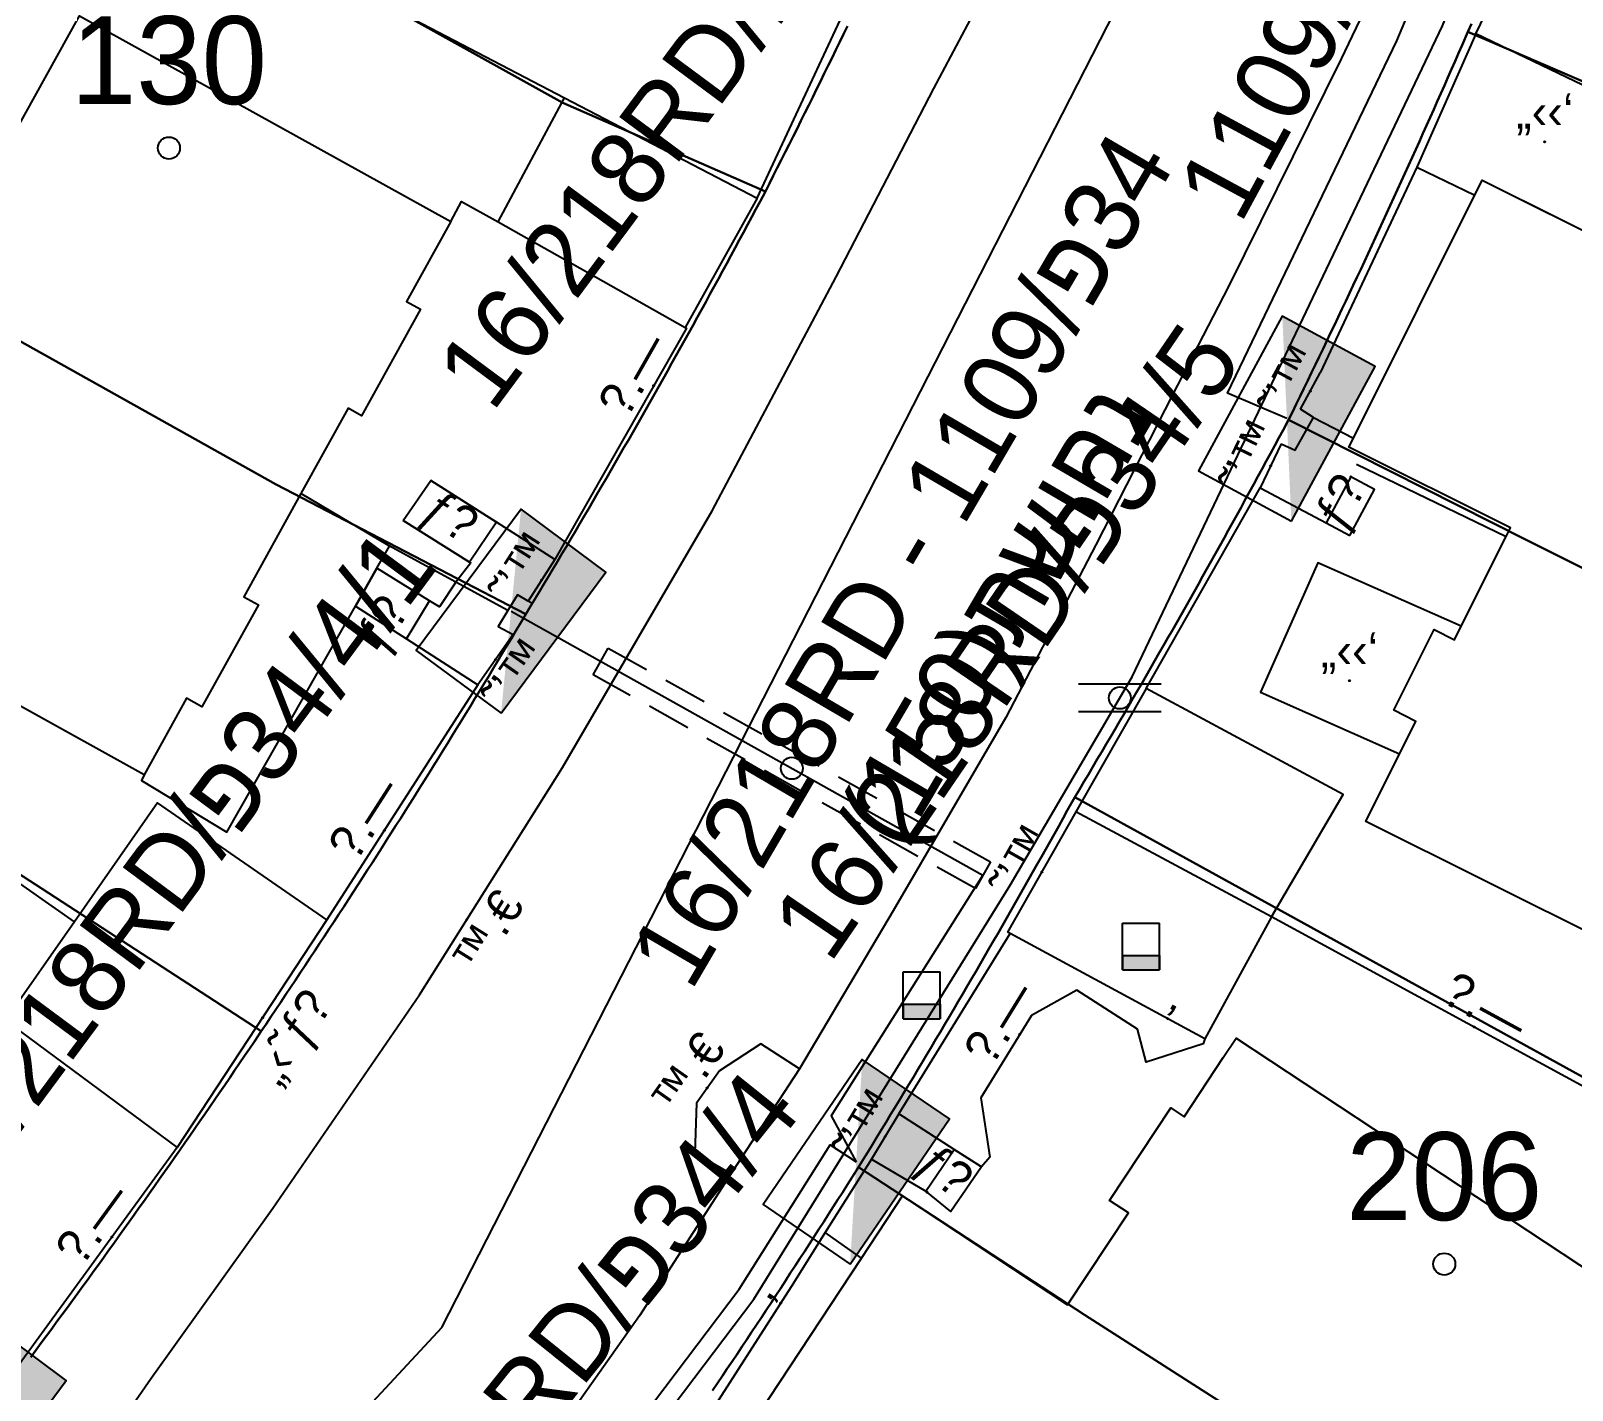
# Model space of a CAD drawing. Header units: metres. Extents: x 218299 to 220222, y 572714 to 574340.
# Drawn here: x 219014.85 to 219049.91, y 573500.76 to 573531.7 of the extents above; entities that cross this region are included whole.
import ezdxf
from ezdxf.enums import TextEntityAlignment as Align

# ---------------------------------------------------------------- set-up
doc = ezdxf.new("R2010")
doc.units = ezdxf.units.M
doc.header["$MEASUREMENT"] = 0
doc.linetypes.add('DASH15', pattern=[1.5, 1, -0.5])
for name, color, linetype in [('1602', 44, 'Continuous'), ('1603', 44, 'Continuous'), ('6091', 102, 'CABLEUNDEXIST03'), ('6151', 102, 'CABLEUNDEXIST03'), ('6261', 7, 'Continuous'), ('6701', 7, 'DASH15'), ('68152', 7, 'Continuous'), ('6911', 3, 'Continuous'), ('6916', 7, 'Continuous'), ('A_POINTS', 2, 'Continuous'), ('M2200', 253, 'Continuous'), ('M2207', 253, 'Continuous'), ('M2401', 7, 'Continuous'), ('M2404', 7, 'Continuous'), ('M2408', 253, 'Continuous'), ('M2412', 253, 'Continuous'), ('M2420', 253, 'Continuous'), ('M2601', 253, 'Continuous'), ('M2602', 253, 'Continuous'), ('M2605', 253, 'Continuous'), ('M2612', 253, 'Continuous'), ('M5235', 253, 'Continuous')]:
    doc.layers.add(name, color=color, linetype=linetype)
doc.styles.add('HEBTXT', font='HEBTXT')
doc.styles.add('MAVAT_HEBTXT', font='HEBTXT')
doc.linetypes.add('CABLEUNDEXIST03', pattern='A,3.5,[222,elecad.shx,S=0.01,R=0,X=0,Y=0],1.5', length=5)

# ---------------------------------------------------------------- blocks, each defined once
blk = doc.blocks.new('6261')
blk.add_lwpolyline([(-2, -1.2), (2, -1.2), (2, 1.2), (-2, 1.2)], close=True)
at = {"color": 0}
blk.add_solid([(2, 1.2), (-2, -1.2), (2, -1.2)], dxfattribs=at)
at = {"color": 0, "style": 'HEBTXT'}
blk.add_attdef('PIL_NAME', (2.689, 2.418), '', height=1.7, dxfattribs=at)
at = {"style": 'HEBTXT'}
blk.add_attdef('CAMUT_MONIM', (2.489, 0.218), '', height=1.7, dxfattribs=at)
at = {"color": 0, "style": 'HEBTXT', "flags": 1}
for tag, p in [('TYPE', (2.585, -1.773)), ('MAP_TYPE', (2.689, -3.782))]:
    blk.add_attdef(tag, p, '', height=1.7, dxfattribs=at)
blk = doc.blocks.new('6911')
at = {"layer": 'A_POINTS'}
blk.add_circle((0, 0), 0.25, dxfattribs=at)
at = {"color": 0, "style": 'HEBTXT', "flags": 1}
blk.add_attdef('CODE', (-2.918, 6.399), '', height=1.7, dxfattribs=at)
at = {"color": 0, "style": 'HEBTXT'}
for tag, p in [('PATH', (0.169, 4.708)), ('HTCH', (0.169, 2.708))]:
    blk.add_attdef(tag, text='', height=1.7, dxfattribs=at).set_placement(p, align=Align.MIDDLE_CENTER)
blk = doc.blocks.new('68152')
at = {"color": 0}
for p, q in [((0.9375, 0.3125), (-0.9375, 0.3125)), ((0.9375, -0.3125), (-0.9375, -0.3125))]:
    blk.add_line(p, q, dxfattribs=at)
at = {"layer": 'A_POINTS'}
blk.add_circle((0, 0), 0.25, dxfattribs=at)
blk = doc.blocks.new('6916')
at = {"layer": 'A_POINTS'}
blk.add_circle((0, 0), 0.25, dxfattribs=at)
at = {"color": 0, "style": 'HEBTXT'}
for tag, p in [('HTCH', (0.006, 3.527)), ('PIPE', (0.049, 1.33))]:
    blk.add_attdef(tag, text='', height=1.7, dxfattribs=at).set_placement(p, align=Align.MIDDLE_CENTER)
blk = doc.blocks.new('1603')
at = {"layer": 'A_POINTS'}
blk.add_circle((0, 0), 0.25, dxfattribs=at)
at = {"color": 0, "style": 'HEBTXT'}
blk.add_attdef('PARCEL_NUM', text='', height=2, dxfattribs=at).set_placement((0, 1), align=Align.CENTER)
at = {"color": 0, "style": 'HEBTXT', "flags": 1}
blk.add_attdef('LOT_NUM', text='', height=2, dxfattribs=at).set_placement((0, -2.5), align=Align.CENTER)
blk = doc.blocks.new('M2404')
blk.add_circle((0, 0), 0.025)
at = {"style": 'MAVAT_HEBTXT'}
blk.add_attdef('NAME', text='', height=0.8, dxfattribs=at).set_placement((0, 1.592), align=Align.MIDDLE)
blk = doc.blocks.new('M2408')
blk.add_circle((0, 0), 0.025)
at = {"style": 'MAVAT_HEBTXT'}
blk.add_attdef('NAME', text='', height=0.8, dxfattribs=at).set_placement((0, 1.592), align=Align.MIDDLE)
blk = doc.blocks.new('M2601')
blk.add_circle((0, 0), 0.025)
at = {"style": 'MAVAT_HEBTXT'}
blk.add_attdef('NAME', text='', height=0.8, dxfattribs=at).set_placement((0, 1.592), align=Align.MIDDLE)
blk = doc.blocks.new('M2605')
blk.add_circle((0, 0), 0.025)
at = {"style": 'MAVAT_HEBTXT'}
blk.add_attdef('NAME', text='', height=0.8, dxfattribs=at).set_placement((0, 1.592), align=Align.MIDDLE)
blk = doc.blocks.new('M2612')
blk.add_circle((0, 0), 0.025)
at = {"style": 'MAVAT_HEBTXT'}
blk.add_attdef('NAME', text='', height=0.8, dxfattribs=at).set_placement((0, 1.592), align=Align.MIDDLE)
blk = doc.blocks.new('M2207')
blk.add_circle((0, 0), 0.025)
at = {"style": 'MAVAT_HEBTXT'}
blk.add_attdef('NAME', text='', height=0.8, dxfattribs=at).set_placement((0, 1.592), align=Align.MIDDLE)
blk = doc.blocks.new('M2412')
blk.add_circle((0, 0), 0.025)
at = {"style": 'MAVAT_HEBTXT'}
blk.add_attdef('NAME', text='', height=0.8, dxfattribs=at).set_placement((0, 1.592), align=Align.MIDDLE)
blk = doc.blocks.new('*U89')
at = {"linetype": 'Continuous'}
for p, q in [((-0.845, 0), (-0.845, -0.663)), ((0.845, 0), (0.845, -0.663))]:
    blk.add_line(p, q, dxfattribs=at)
blk.add_solid([(-0.845, 0), (-0.845, -0.663), (0.845, -0.663)], dxfattribs=at)
at = {"linetype": 'Continuous', "extrusion": (0, 0, -1)}
blk.add_solid([(0.845, 0), (-0.845, 0), (-0.845, -0.663)], dxfattribs=at)
blk = doc.blocks.new('M5235')
for points in [[(-0.845, 1.471), (0.845, 1.471)], [(-0.845, -0.663), (-0.845, 1.471)], [(0.845, -0.663), (0.845, 1.471)], [(-0.845, 0), (0.845, 0)], [(-0.845, -0.663), (0.845, -0.663)]]:
    blk.add_lwpolyline(points)
at = {"linetype": 'Continuous'}
blk.add_blockref('*U89', (0, 0), dxfattribs=at)
at = {"style": 'MAVAT_HEBTXT', "flags": 1}
for tag, p in [('MARK', (0, 2.721)), ('HEIGHT', (0, -1.915)), ('NAME', (0, -4.483))]:
    blk.add_attdef(tag, text='', height=0.8, dxfattribs=at).set_placement(p, align=Align.MIDDLE)
blk = doc.blocks.new('111')
at = {"layer": 'M2200'}
blk.add_polyline3d([(219008.982, 573519.453, 577.2), (219009.15, 573519.755, 577.2), (219012.469, 573525.745, 577.2), (219015.957, 573532.038, 577.2), (219024.405, 573527.355, 576.96), (219024.405, 573527.355, 576.96), (219024.405, 573527.355, 576.96), (219023.397, 573525.537, 576.96), (219023.714, 573525.361, 576.96), (219022.372, 573522.938, 577.08), (219022.07, 573523.106, 577.08), (219020.996, 573521.169, 577.025), (219019.695, 573518.82, 576.96), (219019.695, 573518.82, 576.96), (219020.026, 573518.636, 576.96), (219020.026, 573518.636, 576.96), (219018.739, 573516.316, 576.96), (219018.739, 573516.316, 576.96), (219018.395, 573516.507, 576.96), (219018.395, 573516.507, 576.96), (219017.432, 573514.769, 576.96), (219017.432, 573514.769, 576.96)], close=True, dxfattribs=at)
for points in [[(219053.46, 573509.592, 577.8), (219045.22, 573513.704, 577.32), (219045.987, 573515.243, 577.482), (219046.357, 573515.983, 577.56), (219046.357, 573515.983, 577.56), (219045.855, 573516.234, 577.56), (219045.855, 573516.234, 577.56), (219046.772, 573518.071, 577.32), (219046.772, 573518.071, 577.32), (219047.236, 573517.839, 577.32), (219047.236, 573517.839, 577.32), (219047.39, 573518.147, 577.32), (219048.411, 573520.192, 577.32), (219048.508, 573520.387, 577.32), (219048.508, 573520.387, 577.32), (219044.836, 573522.219, 577.32), (219044.941, 573522.429, 577.32), (219047.87, 573528.299, 577.32), (219051.519, 573526.478, 577.32)], [(219030.955, 573499.539, 575.88), (219033.744, 573503.765, 575.88), (219034.682, 573505.185, 575.88), (219038.437, 573502.705, 576.36), (219039.818, 573504.797, 576.36), (219039.391, 573505.079, 576.36), (219040.782, 573507.186, 576.12), (219041.086, 573506.985, 576.12), (219041.976, 573508.334, 576.12), (219042.269, 573508.777, 576.12), (219054.77, 573500.524, 576.84)]]:
    blk.add_polyline3d(points, dxfattribs=at)
at = {"layer": 'M2207'}
for points in [[(219052.209, 573529.47, 577.305), (219052.209, 573529.47, 577.305), (219047.724, 573531.63, 577.305), (219047.724, 573531.63, 577.305), (219049.123, 573534.537, 577.305), (219049.123, 573534.537, 577.305), (219053.092, 573532.626, 577.305), (219053.326, 573531.802, 577.305), (219052.3, 573529.66, 577.305), (219052.209, 573529.47, 577.305)], [(219052.209, 573529.47, 577.155), (219047.724, 573531.63, 577.155), (219046.383, 573528.593, 576.795), (219046.383, 573528.593, 576.795), (219047.7, 573527.958, 576.795), (219047.87, 573528.299, 576.795), (219050.983, 573526.745, 576.975), (219051.614, 573528.147, 577.068)], [(219020.996, 573521.169, 576.84), (219019.695, 573518.82, 576.84), (219020.026, 573518.636, 576.84), (219018.739, 573516.316, 576.84), (219018.395, 573516.507, 576.84), (219017.432, 573514.769, 576.84), (219017.371, 573514.638, 576.84), (219019.309, 573513.46, 576.72), (219022.236, 573518.606, 576.625), (219022.236, 573518.606, 576.625), (219022.724, 573519.465, 576.609), (219023.011, 573519.97, 576.6), (219022.984, 573519.986, 576.603)], [(219047.39, 573518.147, 577.14), (219044.13, 573519.591, 577.14), (219042.824, 573516.644, 577.26), (219045.987, 573515.243, 577.26), (219046.357, 573515.983, 577.26), (219045.855, 573516.234, 577.26), (219046.772, 573518.071, 577.26), (219047.236, 573517.839, 577.26)]]:
    blk.add_polyline3d(points, close=True, dxfattribs=at)
at = {"layer": 'M2401'}
for points in [[(219046.436, 573534.774, 574.485), (219044.66, 573531.057, 574.245), (219042.096, 573525.881, 574.174), (219040.82, 573523.413, 573.934), (219039.076, 573519.999, 573.814), (219037.027, 573516.073, 573.574), (219034.471, 573511.675, 573.214), (219032.333, 573508.076, 573.094), (219031.457, 573508.646, 573.094), (219030.514, 573508.034, 572.974), (219029.996, 573507.298, 572.854), (219029.958, 573506.168, 572.854), (219030.78, 573505.692, 572.854), (219028.7, 573502.458, 572.614), (219025.655, 573498.15, 572.254), (219022.336, 573493.667, 571.894), (219018.825, 573489.105, 571.654), (219016.23, 573485.923, 571.294), (219012.803, 573481.797, 570.814)], [(218999.794, 573479.775, 569.854), (219004.282, 573484.541, 570.454), (219007.825, 573488.665, 570.574), (219011.875, 573493.383, 571.174), (219015.515, 573498.049, 571.654), (219017.587, 573501.036, 571.894), (219020.355, 573504.906, 572.134), (219023.693, 573509.762, 572.494), (219026.944, 573514.932, 572.854), (219030.35, 573520.771, 573.214), (219033.173, 573526.1, 573.574), (219035.391, 573530.381, 573.934), (219036.678, 573532.814, 574.054)]]:
    blk.add_polyline3d(points, dxfattribs=at)
at = {"layer": 'M2404'}
for points in [[(219046.436, 573534.774, 574.485), (219044.66, 573531.057, 574.245), (219042.096, 573525.881, 574.174), (219040.82, 573523.413, 573.934), (219039.076, 573519.999, 573.814), (219037.027, 573516.073, 573.574), (219034.471, 573511.675, 573.214), (219032.333, 573508.076, 573.094), (219031.457, 573508.646, 573.094), (219030.514, 573508.034, 572.974), (219029.996, 573507.298, 572.854), (219029.958, 573506.168, 572.854), (219030.78, 573505.692, 572.854), (219028.7, 573502.458, 572.614), (219025.655, 573498.15, 572.254), (219022.336, 573493.667, 571.894), (219018.825, 573489.105, 571.654), (219016.23, 573485.923, 571.294), (219012.803, 573481.797, 570.814)], [(218999.794, 573479.775, 569.854), (219004.282, 573484.541, 570.454), (219007.825, 573488.665, 570.574), (219011.875, 573493.383, 571.174), (219015.515, 573498.049, 571.654), (219017.587, 573501.036, 571.894), (219020.355, 573504.906, 572.134), (219023.693, 573509.762, 572.494), (219026.944, 573514.932, 572.854), (219030.35, 573520.771, 573.214), (219033.173, 573526.1, 573.574), (219035.391, 573530.381, 573.934), (219036.678, 573532.814, 574.054)]]:
    blk.add_polyline3d(points, dxfattribs=at)
at = {"layer": 'M2408'}
for points in [[(219040.224, 573516.731, 573.675), (219038.626, 573513.924, 573.675)], [(219021.587, 573511.465, 572.415), (219018.179, 573506.288, 572.055)], [(219032.333, 573508.076, 573.094), (219030.78, 573505.692, 572.854)]]:
    blk.add_polyline3d(points, dxfattribs=at)
at = {"layer": 'M2412'}
for points in [[(219023.318, 573520.551, 574.155), (219023.948, 573521.467, 574.155), (219025.441, 573520.515, 573.255), (219024.826, 573519.606, 573.255)], [(219044.856, 573520.215, 574.53), (219045.416, 573521.262, 574.53), (219044.88, 573521.549, 574.305), (219044.314, 573520.503, 574.305)], [(219022.724, 573519.465, 574.08), (219022.236, 573518.606, 574.08), (219023.394, 573517.862, 573.105), (219023.916, 573518.729, 573.105)], [(219036.475, 573505.846, 573.705), (219035.783, 573504.827, 573.705), (219035.21, 573505.29, 573.18), (219035.21, 573505.29, 573.18), (219035.857, 573506.244, 573.18), (219036.475, 573505.846, 573.705)]]:
    blk.add_polyline3d(points, close=True, dxfattribs=at)
at = {"layer": 'M2420', "linetype": 'Continuous', "lineweight": -3}
blk.add_lwpolyline([(218778.789, 573430.643), (218823.5, 573420), (218850.7, 573416.62), (218872.91, 573416.69), (218902.91, 573421.31), (218924.8, 573428), (218952.3, 573439.38), (218956.3, 573441.88), (218980.91, 573457.81), (218995.09, 573470.88), (219024.2, 573502.19), (219042.09, 573537.19), (219043.91, 573540.62), (219049.7, 573557.12), (219054.59, 573574.81), (219057.41, 573589.69), (219057.5, 573620.62), (219058, 573628.19), (219058.7, 573640.38), (219046.5, 573689.62), (219028.09, 573726.31)], dxfattribs=at)
at = {"layer": 'M2601'}
for points in [[(219043.077, 573511.536, 575.28), (219043.077, 573511.536, 575.28), (219038.626, 573513.924, 575.28), (219038.626, 573513.924, 575.28)], [(219043.077, 573511.536, 575.355), (219041.558, 573508.761, 575.28), (219041.558, 573508.761, 575.28), (219037.126, 573511.159, 575.132), (219037.072, 573511.188, 575.13), (219037.072, 573511.188, 575.13)], [(219033.975, 573506.019, 574.98), (219032.922, 573504.35, 575.066), (219032.147, 573503.12, 575.13), (219030.182, 573500.049, 575.13)], [(219033.975, 573506.019, 574.98), (219035.21, 573505.29, 574.98)]]:
    blk.add_polyline3d(points, dxfattribs=at)
at = {"layer": 'M2602'}
for points in [[(219031.37, 573527.888, 574.443), (219029.736, 573524.948, 574.305)], [(219043.297, 573522.298, 575.73), (219043.297, 573522.298, 575.73), (219043.611, 573522.15, 575.73), (219044.028, 573522.9, 575.73), (219044.028, 573522.9, 575.73), (219044.028, 573522.9, 575.73), (219043.732, 573523.083, 575.73), (219043.732, 573523.083, 575.73)], [(219044.028, 573522.9, 576.18), (219044.941, 573522.429, 576.18)], [(219045.004, 573521.832, 576.48), (219048.411, 573520.192, 576.48)], [(219023.318, 573520.551, 574.53), (219023.318, 573520.551, 574.53), (219024.826, 573519.606, 574.53), (219024.857, 573519.587, 574.53), (219024.522, 573519.147, 574.53), (219024.15, 573518.585, 574.53), (219023.916, 573518.729, 574.542), (219022.724, 573519.465, 574.605), (219022.724, 573519.465, 574.605)], [(219025.699, 573518.504, 575.055), (219024.522, 573519.147, 575.055), (219022.984, 573519.986, 575.055)], [(219026.272, 573518.656, 574.68), (219026.163, 573518.719, 574.68), (219025.92, 573518.862, 574.68), (219025.699, 573518.504, 574.68), (219025.478, 573518.144, 574.68), (219025.822, 573517.96, 574.68), (219025.822, 573517.96, 574.68)], [(219033.744, 573503.765, 574.305), (219032.922, 573504.35, 574.305)]]:
    blk.add_polyline3d(points, dxfattribs=at)
at = {"layer": 'M2605'}
for points in [[(219009.016, 573539.656, 575.43), (219016.556, 573535.613, 575.28), (219026.989, 573530.172, 574.963), (219031.37, 573527.888, 574.83), (219034.097, 573533.734, 574.98)], [(219025.478, 573527.348, 574.425), (219026.989, 573530.172, 574.425)], [(219046.383, 573528.593, 574.733), (219044.182, 573523.913, 574.733)], [(219024.405, 573527.355, 574.53), (219024.65, 573527.815, 574.53), (219025.478, 573527.348, 574.53), (219029.736, 573524.948, 574.53), (219029.764, 573524.932, 574.53), (219026.77, 573519.667, 574.53), (219026.77, 573519.667, 574.53), (219025.441, 573520.515, 574.465), (219023.948, 573521.467, 574.392)], [(219057.563, 573503.651, 574.905), (219043.077, 573511.536, 574.905), (219043.077, 573511.536, 574.905), (219043.077, 573511.536, 574.905), (219044.704, 573514.319, 574.905), (219040.224, 573516.731, 574.755), (219040.224, 573516.731, 574.755), (219042.814, 573521.3, 574.755), (219042.814, 573521.3, 574.755), (219044.314, 573520.503, 574.755), (219044.856, 573520.215, 574.755), (219044.856, 573520.215, 574.755)], [(219022.236, 573518.606, 574.38), (219023.394, 573517.862, 574.38), (219025.02, 573516.817, 574.38), (219025.02, 573516.817, 574.38), (219021.587, 573511.465, 574.38), (219021.587, 573511.465, 574.38), (219017.733, 573514.128, 574.38), (219015.845, 573511.424, 574.38), (219015.845, 573511.424, 574.38), (219014.168, 573512.596, 574.38)], [(219015.845, 573511.424, 573.18), (219014.277, 573509.173, 573.18), (219014.277, 573509.173, 573.18), (219014.408, 573509.075, 573.175), (219018.179, 573506.288, 573.03), (219018.179, 573506.288, 573.03), (219014.46, 573501.182, 573.03), (219014.46, 573501.182, 573.03), (219013.093, 573502.312, 572.958), (219011.708, 573503.456, 572.885), (219011.617, 573503.532, 572.88), (219011.617, 573503.532, 572.88)], [(219034.599, 573507.052, 574.08), (219037.126, 573511.159, 574.08)], [(219041.558, 573508.761, 574.23), (219041.517, 573508.646, 574.23), (219040.222, 573508.231, 574.155), (219040.022, 573508.979, 574.155), (219038.648, 573509.866, 574.08), (219037.613, 573509.293, 574.08), (219036.461, 573507.42, 574.08), (219036.669, 573506.066, 574.08), (219036.475, 573505.846, 574.08), (219036.475, 573505.846, 574.08), (219035.857, 573506.244, 574.08), (219034.599, 573507.052, 574.08), (219034.599, 573507.052, 574.08)]]:
    blk.add_polyline3d(points, dxfattribs=at)
at = {"layer": 'M2612'}
for points in [[(219043.732, 573523.083, 576.255), (219044.182, 573523.913, 576.255)], [(219043.297, 573522.298, 575.88), (219042.814, 573521.3, 575.88)], [(219026.77, 573519.667, 574.755), (219026.163, 573518.719, 574.755)], [(219025.822, 573517.96, 574.755), (219025.02, 573516.817, 574.68)], [(219038.626, 573513.924, 575.28), (219037.072, 573511.188, 575.28)], [(219034.599, 573507.052, 574.905), (219033.975, 573506.019, 574.905), (219033.975, 573506.019, 574.905)]]:
    blk.add_polyline3d(points, dxfattribs=at)
at = {"layer": 'M2207'}
ref = blk.add_blockref('M2207', (219049.289, 573529.17), dxfattribs=dict(at, xscale=0.5, yscale=0.5, zscale=0.5))
ref.add_attrib('NAME', '„‹‹‘', dxfattribs={"layer": '0', "height": 0.8, "style": 'MAVAT_HEBTXT'}).set_placement((219049.289, 573529.795), align=Align.MIDDLE)
ref = blk.add_blockref('M2207', (219044.848, 573516.91), dxfattribs=dict(at, xscale=0.5, yscale=0.5, zscale=0.5))
ref.add_attrib('NAME', '„‹‹‘', dxfattribs={"layer": '0', "height": 0.8, "style": 'MAVAT_HEBTXT'}).set_placement((219044.848, 573517.535), align=Align.MIDDLE)
at = {"layer": 'M2404'}
ref = blk.add_blockref('M2404', (219024.77, 573511.475), dxfattribs=dict(at, xscale=0.5, yscale=0.5, zscale=0.5))
ref.add_attrib('NAME', '™.€', dxfattribs={"layer": '0', "height": 0.8, "rotation": 57.8404, "style": 'MAVAT_HEBTXT'}).set_placement((219025.236, 573511.182), align=Align.MIDDLE)
ref = blk.add_blockref('M2404', (219030.237, 573507.64), dxfattribs=dict(at, xscale=0.5, yscale=0.5, zscale=0.5))
ref.add_attrib('NAME', '™.€', dxfattribs={"layer": '0', "height": 0.8, "rotation": 54.8207, "style": 'MAVAT_HEBTXT'}).set_placement((219029.787, 573507.957), align=Align.MIDDLE)
at = {"layer": 'M2408'}
ref = blk.add_blockref('M2408', (219020.124, 573509.242), dxfattribs=dict(at, xscale=0.5, yscale=0.5, zscale=0.5))
ref.add_attrib('NAME', '„‹˜ƒ\x8e', dxfattribs={"layer": '0', "height": 0.8, "rotation": 56.6463, "style": 'MAVAT_HEBTXT'}).set_placement((219020.875, 573508.748), align=Align.MIDDLE)
at = {"layer": 'M2412'}
ref = blk.add_blockref('M2412', (219044.878, 573521.546), dxfattribs=dict(at, xscale=0.5, yscale=0.5, zscale=0.5))
ref.add_attrib('NAME', 'ƒ\x8e', dxfattribs={"layer": '0', "height": 0.8, "rotation": 61.609, "style": 'MAVAT_HEBTXT'}).set_placement((219044.715, 573520.931), align=Align.MIDDLE)
ref = blk.add_blockref('M2412', (219025.438, 573520.516), dxfattribs=dict(at, xscale=0.5, yscale=0.5, zscale=0.5))
ref.add_attrib('NAME', 'ƒ\x8e', dxfattribs={"layer": '0', "height": 0.8, "rotation": 327.4775, "style": 'MAVAT_HEBTXT'}).set_placement((219024.341, 573520.574), align=Align.MIDDLE)
ref = blk.add_blockref('M2412', (219023.406, 573517.881), dxfattribs=dict(at, xscale=0.5, yscale=0.5, zscale=0.5))
ref.add_attrib('NAME', 'ƒ\x8e', dxfattribs={"layer": '0', "height": 0.8, "rotation": 58.9677, "style": 'MAVAT_HEBTXT'}).set_placement((219022.934, 573518.164), align=Align.MIDDLE)
ref = blk.add_blockref('M2412', (219035.236, 573505.269), dxfattribs=dict(at, xscale=0.5, yscale=0.5, zscale=0.5))
ref.add_attrib('NAME', 'ƒ\x8e', dxfattribs={"layer": '0', "height": 0.8, "rotation": 321.0809, "style": 'MAVAT_HEBTXT'}).set_placement((219035.581, 573505.697), align=Align.MIDDLE)
at = {"layer": 'M2601'}
ref = blk.add_blockref('M2601', (219040.706, 573509.222), dxfattribs=dict(at, xscale=0.5, yscale=0.5, zscale=0.5))
ref.add_attrib('NAME', '‚', dxfattribs={"layer": '0', "height": 0.8, "rotation": 331.5807, "style": 'MAVAT_HEBTXT'}).set_placement((219040.968, 573509.705), align=Align.MIDDLE)
ref = blk.add_blockref('M2601', (219031.908, 573502.746), dxfattribs=dict(at, xscale=0.5, yscale=0.5, zscale=0.5))
ref.add_attrib('NAME', '‚', dxfattribs={"layer": '0', "height": 0.8, "rotation": 57.3819, "style": 'MAVAT_HEBTXT'}).set_placement((219031.444, 573503.042), align=Align.MIDDLE)
at = {"layer": 'M2605'}
ref = blk.add_blockref('M2605', (219029.019, 573523.622), dxfattribs=dict(at, xscale=0.5, yscale=0.5, zscale=0.5))
ref.add_attrib('NAME', '\x9a.—', dxfattribs={"layer": '0', "height": 0.8, "rotation": 60.3655, "style": 'MAVAT_HEBTXT'}).set_placement((219028.541, 573523.894), align=Align.MIDDLE)
ref = blk.add_blockref('M2605', (219022.892, 573513.499), dxfattribs=dict(at, xscale=0.5, yscale=0.5, zscale=0.5))
ref.add_attrib('NAME', '\x9a.—', dxfattribs={"layer": '0', "height": 0.8, "rotation": 57.3151, "style": 'MAVAT_HEBTXT'}).set_placement((219022.429, 573513.796), align=Align.MIDDLE)
ref = blk.add_blockref('M2605', (219047.686, 573509.028), dxfattribs=dict(at, xscale=0.5, yscale=0.5, zscale=0.5))
ref.add_attrib('NAME', '\x9a.—', dxfattribs={"layer": '0', "height": 0.8, "rotation": 331.4391, "style": 'MAVAT_HEBTXT'}).set_placement((219047.949, 573509.511), align=Align.MIDDLE)
ref = blk.add_blockref('M2605', (219037.347, 573508.861), dxfattribs=dict(at, xscale=0.5, yscale=0.5, zscale=0.5))
ref.add_attrib('NAME', '\x9a.—', dxfattribs={"layer": '0', "height": 0.8, "rotation": 58.3986, "style": 'MAVAT_HEBTXT'}).set_placement((219036.879, 573509.149), align=Align.MIDDLE)
ref = blk.add_blockref('M2605', (219016.695, 573504.251), dxfattribs=dict(at, xscale=0.5, yscale=0.5, zscale=0.5))
ref.add_attrib('NAME', '\x9a.—', dxfattribs={"layer": '0', "height": 0.8, "rotation": 53.9278, "style": 'MAVAT_HEBTXT'}).set_placement((219016.251, 573504.575), align=Align.MIDDLE)
at = {"layer": 'M2612'}
ref = blk.add_blockref('M2612', (219043.957, 573523.498), dxfattribs=dict(at, xscale=0.5, yscale=0.5, zscale=0.5))
ref.add_attrib('NAME', '˜’™', dxfattribs={"layer": '0', "height": 0.8, "rotation": 61.5391, "style": 'MAVAT_HEBTXT'}).set_placement((219043.473, 573523.76), align=Align.MIDDLE)
ref = blk.add_blockref('M2612', (219043.056, 573521.799), dxfattribs=dict(at, xscale=0.5, yscale=0.5, zscale=0.5))
ref.add_attrib('NAME', '˜’™', dxfattribs={"layer": '0', "height": 0.8, "rotation": 64.1554, "style": 'MAVAT_HEBTXT'}).set_placement((219042.561, 573522.038), align=Align.MIDDLE)
ref = blk.add_blockref('M2612', (219026.466, 573519.193), dxfattribs=dict(at, xscale=0.5, yscale=0.5, zscale=0.5))
ref.add_attrib('NAME', '˜’™', dxfattribs={"layer": '0', "height": 0.8, "rotation": 57.4086, "style": 'MAVAT_HEBTXT'}).set_placement((219026.003, 573519.49), align=Align.MIDDLE)
ref = blk.add_blockref('M2612', (219025.421, 573517.388), dxfattribs=dict(at, xscale=0.5, yscale=0.5, zscale=0.5))
ref.add_attrib('NAME', '˜’™', dxfattribs={"layer": '0', "height": 0.8, "rotation": 54.9689, "style": 'MAVAT_HEBTXT'}).set_placement((219025.871, 573517.073), align=Align.MIDDLE)
ref = blk.add_blockref('M2612', (219037.849, 573512.556), dxfattribs=dict(at, xscale=0.5, yscale=0.5, zscale=0.5))
ref.add_attrib('NAME', '˜’™', dxfattribs={"layer": '0', "height": 0.8, "rotation": 60.4078, "style": 'MAVAT_HEBTXT'}).set_placement((219037.371, 573512.827), align=Align.MIDDLE)
ref = blk.add_blockref('M2612', (219034.287, 573506.536), dxfattribs=dict(at, xscale=0.5, yscale=0.5, zscale=0.5))
ref.add_attrib('NAME', '˜’™', dxfattribs={"layer": '0', "height": 0.8, "rotation": 58.8499, "style": 'MAVAT_HEBTXT'}).set_placement((219033.816, 573506.82), align=Align.MIDDLE)
at = {"layer": 'M5235', "xscale": 0.5, "yscale": 0.5, "zscale": 0.5}
for p in [(219040.107, 573510.657, 573.735), (219035.114, 573509.545, 573.195)]:
    blk.add_blockref('M5235', p, dxfattribs=at)

msp = doc.modelspace()

# ---------------------------------------------------------------- linework, layer by layer
at = {"layer": '1602'}
for points in [[(219033.4264, 573531.8024), (219033.3393, 573531.6224), (219033.2521, 573531.4424), (219033.1647, 573531.2625), (219033.0771, 573531.0827), (219032.9893, 573530.903), (219032.9014, 573530.7234), (219032.8132, 573530.5439), (219032.7249, 573530.3644), (219032.6364, 573530.1851), (219032.5477, 573530.0058), (219032.4588, 573529.8266), (219032.3697, 573529.6476), (219032.2805, 573529.4686), (219032.1911, 573529.2897), (219032.1015, 573529.1109), (219032.0117, 573528.9322), (219031.9217, 573528.7536), (219031.8316, 573528.575), (219031.7412, 573528.3966), (219031.6507, 573528.2183), (219031.56, 573528.04), (219026.95, 573530.06), (219009.42, 573539.8)], [(219009.42, 573539.8), (219026.95, 573530.06), (219031.56, 573528.04), (219031.4391, 573527.8121), (219031.3451, 573527.6355), (219031.251, 573527.4591), (219031.1566, 573527.2827), (219031.0621, 573527.1065), (219030.9675, 573526.9303), (219030.8726, 573526.7542), (219030.7776, 573526.5782), (219030.6823, 573526.4024), (219030.5869, 573526.2266), (219030.4914, 573526.0509), (219030.3956, 573525.8753), (219030.2997, 573525.6998), (219030.2036, 573525.5244), (219030.1073, 573525.3491), (219030.0108, 573525.1739), (219029.9141, 573524.9988), (219029.8173, 573524.8238), (219029.7203, 573524.649), (219029.6231, 573524.4742), (219029.5258, 573524.2995), (219029.4282, 573524.1248), (219029.3305, 573523.9503), (219029.2326, 573523.7759), (219029.1345, 573523.6016), (219029.0363, 573523.4274), (219028.9378, 573523.2533), (219028.8392, 573523.0793), (219028.7404, 573522.9054), (219028.6415, 573522.7316), (219028.5423, 573522.5579), (219028.443, 573522.3844), (219028.3435, 573522.2109), (219028.2438, 573522.0375), (219028.144, 573521.8642), (219028.044, 573521.691), (219027.9438, 573521.5179), (219027.8434, 573521.3449), (219027.7428, 573521.172), (219027.6421, 573520.9992), (219027.5412, 573520.8266), (219027.4401, 573520.654), (219027.3388, 573520.4815), (219027.2374, 573520.3092), (219027.1358, 573520.1369), (219027.034, 573519.9647), (219026.932, 573519.7927), (219026.8299, 573519.6207), (219026.7276, 573519.4489), (219026.6251, 573519.2771), (219026.5224, 573519.1055), (219026.4196, 573518.934), (219026.3166, 573518.7625), (219026.2134, 573518.5912), (219026.11, 573518.42), (219020.43, 573521.37), (219012.93, 573525.57)], [(219014.8503, 573501.5197), (219014.9695, 573501.6804), (219015.0884, 573501.8411), (219015.2073, 573502.002), (219015.3259, 573502.163), (219015.4444, 573502.3242), (219015.5627, 573502.4854), (219015.6808, 573502.6468), (219015.7988, 573502.8083), (219015.9166, 573502.9699), (219016.0343, 573503.1316), (219016.1518, 573503.2935), (219016.2691, 573503.4555), (219016.3863, 573503.6175), (219016.5033, 573503.7798), (219016.6201, 573503.9421), (219016.7368, 573504.1045), (219016.8533, 573504.2671), (219016.9696, 573504.4298), (219017.0857, 573504.5926), (219017.2017, 573504.7555), (219017.3176, 573504.9186), (219017.4332, 573505.0817), (219017.5487, 573505.245), (219017.6641, 573505.4084), (219017.7792, 573505.5719), (219017.8942, 573505.7355), (219018.0091, 573505.8993), (219018.1237, 573506.0632), (219018.2382, 573506.2271), (219018.3526, 573506.3912), (219018.4667, 573506.5555), (219018.5807, 573506.7198), (219018.6945, 573506.8842), (219018.8082, 573507.0488), (219018.9217, 573507.2135), (219019.035, 573507.3783), (219019.1482, 573507.5432), (219019.2612, 573507.7082), (219019.374, 573507.8734), (219019.4866, 573508.0386), (219019.5991, 573508.204), (219019.7114, 573508.3695), (219019.8236, 573508.5351), (219019.9355, 573508.7008), (219020.09, 573508.93), (219020.2018, 573509.0958), (219020.3135, 573509.2617), (219020.425, 573509.4277), (219020.5364, 573509.5939), (219020.6475, 573509.7601), (219020.7585, 573509.9265), (219020.8694, 573510.093), (219020.98, 573510.2596), (219021.0905, 573510.4263), (219021.2008, 573510.5931), (219021.311, 573510.7601), (219021.421, 573510.9271), (219021.5308, 573511.0943), (219021.6404, 573511.2615), (219021.7499, 573511.4289), (219021.8592, 573511.5964), (219021.9683, 573511.764), (219022.0772, 573511.9317), (219022.186, 573512.0996), (219022.2946, 573512.2675), (219022.4031, 573512.4356), (219022.5113, 573512.6037), (219022.6194, 573512.772), (219022.7274, 573512.9404), (219022.8351, 573513.1089), (219022.9427, 573513.2775), (219023.0501, 573513.4462), (219023.1573, 573513.615), (219023.2644, 573513.7839), (219023.3713, 573513.953), (219023.478, 573514.1221), (219023.5846, 573514.2914), (219023.6909, 573514.4607), (219023.7971, 573514.6302), (219023.9032, 573514.7998), (219024.009, 573514.9695), (219024.1147, 573515.1393), (219024.2202, 573515.3092), (219024.3256, 573515.4792), (219024.4307, 573515.6493), (219024.5357, 573515.8196), (219024.6405, 573515.9899), (219024.7452, 573516.1603), (219024.8496, 573516.3309), (219024.9539, 573516.5015), (219025.058, 573516.6723), (219025.162, 573516.8432), (219025.2657, 573517.0141), (219025.3693, 573517.1852), (219025.4728, 573517.3564), (219025.576, 573517.5277), (219025.6791, 573517.6991), (219025.782, 573517.8706), (219025.8847, 573518.0422), (219025.9872, 573518.2139), (219026.11, 573518.42), (219026.2134, 573518.5912), (219026.3166, 573518.7625), (219026.4196, 573518.934), (219026.5224, 573519.1055), (219026.6251, 573519.2771), (219026.7276, 573519.4489), (219026.8299, 573519.6207), (219026.932, 573519.7927), (219027.034, 573519.9647), (219027.1358, 573520.1369), (219027.2374, 573520.3092), (219027.3388, 573520.4815), (219027.4401, 573520.654), (219027.5412, 573520.8266), (219027.6421, 573520.9992), (219027.7428, 573521.172), (219027.8434, 573521.3449), (219027.9438, 573521.5179), (219028.044, 573521.691), (219028.144, 573521.8642), (219028.2438, 573522.0375), (219028.3435, 573522.2109), (219028.443, 573522.3844), (219028.5423, 573522.5579), (219028.6415, 573522.7316), (219028.7404, 573522.9054), (219028.8392, 573523.0793), (219028.9378, 573523.2533), (219029.0363, 573523.4274), (219029.1345, 573523.6016), (219029.2326, 573523.7759), (219029.3305, 573523.9503), (219029.4282, 573524.1248), (219029.5258, 573524.2995), (219029.6231, 573524.4742), (219029.7203, 573524.649), (219029.8173, 573524.8238), (219029.9141, 573524.9988), (219030.0108, 573525.1739), (219030.1073, 573525.3491), (219030.2036, 573525.5244), (219030.2997, 573525.6998), (219030.3956, 573525.8753), (219030.4914, 573526.0509), (219030.5869, 573526.2266), (219030.6823, 573526.4024), (219030.7776, 573526.5782), (219030.8726, 573526.7542), (219030.9675, 573526.9303), (219031.0621, 573527.1065), (219031.1566, 573527.2827), (219031.251, 573527.4591), (219031.3451, 573527.6355), (219031.4391, 573527.8121), (219031.56, 573528.04), (219031.6507, 573528.2183), (219031.7412, 573528.3966), (219031.8316, 573528.575), (219031.9217, 573528.7536), (219032.0117, 573528.9322), (219032.1015, 573529.1109), (219032.1911, 573529.2897), (219032.2805, 573529.4686), (219032.3697, 573529.6476), (219032.4588, 573529.8266), (219032.5477, 573530.0058), (219032.6364, 573530.1851), (219032.7249, 573530.3644), (219032.8132, 573530.5439), (219032.9014, 573530.7234), (219032.9893, 573530.903), (219033.0771, 573531.0827), (219033.1647, 573531.2625), (219033.2521, 573531.4424), (219033.3393, 573531.6224), (219033.4264, 573531.8024)], [(219047.6246, 573531.8512), (219047.54, 573531.67), (219047.4092, 573531.3693), (219047.3292, 573531.186), (219047.249, 573531.0028), (219047.1686, 573530.8196), (219047.0881, 573530.6366), (219047.0073, 573530.4536), (219046.9264, 573530.2707), (219046.8454, 573530.0879), (219046.7641, 573529.9051), (219046.6827, 573529.7224), (219046.6011, 573529.5398), (219046.5194, 573529.3573), (219046.4374, 573529.1749), (219046.3553, 573528.9925), (219046.273, 573528.8102), (219046.1905, 573528.628), (219046.1079, 573528.4459), (219046.0251, 573528.2638), (219045.9421, 573528.0819), (219045.8589, 573527.9), (219045.7756, 573527.7182), (219045.6921, 573527.5364), (219045.6084, 573527.3548), (219045.5245, 573527.1732), (219045.4405, 573526.9917), (219045.3563, 573526.8103), (219045.2719, 573526.629), (219045.1874, 573526.4477), (219045.1026, 573526.2666), (219045.0177, 573526.0855), (219044.9327, 573525.9045), (219044.8474, 573525.7235), (219044.762, 573525.5427), (219044.6764, 573525.3619), (219044.5906, 573525.1813), (219044.5047, 573525.0007), (219044.4186, 573524.8202), (219044.3323, 573524.6397), (219044.2459, 573524.4594), (219044.1592, 573524.2791), (219044.0724, 573524.0989), (219043.9855, 573523.9188), (219043.8983, 573523.7388), (219043.811, 573523.5589), (219043.7235, 573523.379), (219043.6358, 573523.1993), (219043.548, 573523.0196), (219043.46, 573522.84), (219043.3363, 573522.6093), (219043.2415, 573522.4332), (219043.1466, 573522.2572), (219043.0515, 573522.0812), (219042.9563, 573521.9054), (219042.8609, 573521.7296), (219042.7653, 573521.5539), (219042.6695, 573521.3783), (219042.5736, 573521.2028), (219042.4775, 573521.0274), (219042.3812, 573520.8521), (219042.2848, 573520.6769), (219042.1882, 573520.5018), (219042.0915, 573520.3267), (219041.9945, 573520.1518), (219041.8974, 573519.9769), (219041.8002, 573519.8022), (219041.7028, 573519.6275), (219041.6052, 573519.4529), (219041.5074, 573519.2785), (219041.4095, 573519.1041), (219041.3114, 573518.9298), (219041.2131, 573518.7556), (219041.1147, 573518.5815), (219041.0161, 573518.4075), (219040.9173, 573518.2336), (219040.8184, 573518.0597), (219040.7193, 573517.886), (219040.62, 573517.7124), (219040.5206, 573517.5389), (219040.421, 573517.3654), (219040.3212, 573517.1921), (219040.2213, 573517.0188), (219040.1212, 573516.8457), (219040.021, 573516.6726), (219039.9205, 573516.4997), (219039.8199, 573516.3268), (219039.7192, 573516.154), (219039.6183, 573515.9814), (219039.5172, 573515.8088), (219039.4159, 573515.6363), (219039.3145, 573515.4639), (219039.2129, 573515.2917), (219039.1112, 573515.1195), (219039.0093, 573514.9474), (219038.9072, 573514.7754), (219038.805, 573514.6035), (219038.7026, 573514.4317), (219038.6, 573514.26), (219038.4288, 573513.9513), (219038.3316, 573513.7766), (219038.2342, 573513.6019), (219038.1367, 573513.4273), (219038.0389, 573513.2528), (219037.941, 573513.0784), (219037.843, 573512.9041), (219037.7448, 573512.7298), (219037.6464, 573512.5557), (219037.5478, 573512.3817), (219037.4491, 573512.2078), (219037.3502, 573512.0339), (219037.2511, 573511.8602), (219037.1519, 573511.6865), (219037.0525, 573511.513), (219036.9529, 573511.3395), (219036.8532, 573511.1661), (219036.7533, 573510.9929), (219036.6533, 573510.8197), (219036.5531, 573510.6466), (219036.4527, 573510.4736), (219036.3521, 573510.3008), (219036.2514, 573510.128), (219036.1505, 573509.9553), (219036.0495, 573509.7827), (219035.9483, 573509.6102), (219035.8469, 573509.4378), (219035.7453, 573509.2655), (219035.6436, 573509.0933), (219035.5418, 573508.9212), (219035.4397, 573508.7491), (219035.3375, 573508.5772), (219035.2352, 573508.4054), (219035.1326, 573508.2337), (219035.0299, 573508.0621), (219034.9271, 573507.8905), (219034.8241, 573507.7191), (219034.7209, 573507.5478), (219034.6175, 573507.3766), (219034.514, 573507.2054), (219034.4103, 573507.0344), (219034.3065, 573506.8635), (219034.2025, 573506.6927), (219034.0983, 573506.5219), (219033.994, 573506.3513), (219033.8895, 573506.1808), (219033.7848, 573506.0103), (219033.68, 573505.84), (219033.5343, 573505.6102), (219033.4271, 573505.4414), (219033.3197, 573505.2727), (219033.2121, 573505.1041), (219033.1043, 573504.9356), (219032.9964, 573504.7672), (219032.8883, 573504.5989), (219032.7801, 573504.4308), (219032.6717, 573504.2627), (219032.5632, 573504.0947), (219032.4545, 573503.9268), (219032.3456, 573503.7591), (219032.2365, 573503.5914), (219032.1273, 573503.4238), (219032.018, 573503.2564), (219031.9085, 573503.089), (219031.7988, 573502.9218), (219031.689, 573502.7546), (219031.579, 573502.5876), (219031.4688, 573502.4207), (219031.3585, 573502.2538), (219031.248, 573502.0871), (219031.1374, 573501.9205), (219031.0266, 573501.754), (219030.9156, 573501.5876), (219030.8045, 573501.4213), (219030.6933, 573501.2551), (219030.5818, 573501.089), (219030.4702, 573500.9231), (219030.3585, 573500.7572)], [(219056.56, 573516.26), (219048.87, 573520.11), (219043.46, 573522.84), (219043.548, 573523.0196), (219043.6358, 573523.1993), (219043.7235, 573523.379), (219043.811, 573523.5589), (219043.8983, 573523.7388), (219043.9855, 573523.9188), (219044.0724, 573524.0989), (219044.1592, 573524.2791), (219044.2459, 573524.4594), (219044.3323, 573524.6397), (219044.4186, 573524.8202), (219044.5047, 573525.0007), (219044.5906, 573525.1813), (219044.6764, 573525.3619), (219044.762, 573525.5427), (219044.8474, 573525.7235), (219044.9327, 573525.9045), (219045.0177, 573526.0855), (219045.1026, 573526.2666), (219045.1874, 573526.4477), (219045.2719, 573526.629), (219045.3563, 573526.8103), (219045.4405, 573526.9917), (219045.5245, 573527.1732), (219045.6084, 573527.3548), (219045.6921, 573527.5364), (219045.7756, 573527.7182), (219045.8589, 573527.9), (219045.9421, 573528.0819), (219046.0251, 573528.2638), (219046.1079, 573528.4459), (219046.1905, 573528.628), (219046.273, 573528.8102), (219046.3553, 573528.9925), (219046.4374, 573529.1749), (219046.5194, 573529.3573), (219046.6011, 573529.5398), (219046.6827, 573529.7224), (219046.7641, 573529.9051), (219046.8454, 573530.0879), (219046.9264, 573530.2707), (219047.0073, 573530.4536), (219047.0881, 573530.6366), (219047.1686, 573530.8196), (219047.249, 573531.0028), (219047.3292, 573531.186), (219047.4092, 573531.3693), (219047.54, 573531.67), (219070.4, 573521.81)], [(219074.74, 573531.79), (219070.4, 573521.81), (219047.54, 573531.67), (219047.6246, 573531.8512)], [(219012.93, 573525.57), (219020.43, 573521.37), (219026.11, 573518.42), (219025.9872, 573518.2139), (219025.8847, 573518.0422), (219025.782, 573517.8706), (219025.6791, 573517.6991), (219025.576, 573517.5277), (219025.4728, 573517.3564), (219025.3693, 573517.1852), (219025.2657, 573517.0141), (219025.162, 573516.8432), (219025.058, 573516.6723), (219024.9539, 573516.5015), (219024.8496, 573516.3309), (219024.7452, 573516.1603), (219024.6405, 573515.9899), (219024.5357, 573515.8196), (219024.4307, 573515.6493), (219024.3256, 573515.4792), (219024.2202, 573515.3092), (219024.1147, 573515.1393), (219024.009, 573514.9695), (219023.9032, 573514.7998), (219023.7971, 573514.6302), (219023.6909, 573514.4607), (219023.5846, 573514.2914), (219023.478, 573514.1221), (219023.3713, 573513.953), (219023.2644, 573513.7839), (219023.1573, 573513.615), (219023.0501, 573513.4462), (219022.9427, 573513.2775), (219022.8351, 573513.1089), (219022.7274, 573512.9404), (219022.6194, 573512.772), (219022.5113, 573512.6037), (219022.4031, 573512.4356), (219022.2946, 573512.2675), (219022.186, 573512.0996), (219022.0772, 573511.9317), (219021.9683, 573511.764), (219021.8592, 573511.5964), (219021.7499, 573511.4289), (219021.6404, 573511.2615), (219021.5308, 573511.0943), (219021.421, 573510.9271), (219021.311, 573510.7601), (219021.2008, 573510.5931), (219021.0905, 573510.4263), (219020.98, 573510.2596), (219020.8694, 573510.093), (219020.7585, 573509.9265), (219020.6475, 573509.7601), (219020.5364, 573509.5939), (219020.425, 573509.4277), (219020.3135, 573509.2617), (219020.2018, 573509.0958), (219020.09, 573508.93), (218999.14, 573522.55)], [(219060.36, 573502.27), (219038.6, 573514.26), (219038.7026, 573514.4317), (219038.805, 573514.6035), (219038.9072, 573514.7754), (219039.0093, 573514.9474), (219039.1112, 573515.1195), (219039.2129, 573515.2917), (219039.3145, 573515.4639), (219039.4159, 573515.6363), (219039.5172, 573515.8088), (219039.6183, 573515.9814), (219039.7192, 573516.154), (219039.8199, 573516.3268), (219039.9205, 573516.4997), (219040.021, 573516.6726), (219040.1212, 573516.8457), (219040.2213, 573517.0188), (219040.3212, 573517.1921), (219040.421, 573517.3654), (219040.5206, 573517.5389), (219040.62, 573517.7124), (219040.7193, 573517.886), (219040.8184, 573518.0597), (219040.9173, 573518.2336), (219041.0161, 573518.4075), (219041.1147, 573518.5815), (219041.2131, 573518.7556), (219041.3114, 573518.9298), (219041.4095, 573519.1041), (219041.5074, 573519.2785), (219041.6052, 573519.4529), (219041.7028, 573519.6275), (219041.8002, 573519.8022), (219041.8974, 573519.9769), (219041.9945, 573520.1518), (219042.0915, 573520.3267), (219042.1882, 573520.5018), (219042.2848, 573520.6769), (219042.3812, 573520.8521), (219042.4775, 573521.0274), (219042.5736, 573521.2028), (219042.6695, 573521.3783), (219042.7653, 573521.5539), (219042.8609, 573521.7296), (219042.9563, 573521.9054), (219043.0515, 573522.0812), (219043.1466, 573522.2572), (219043.2415, 573522.4332), (219043.3363, 573522.6093), (219043.46, 573522.84), (219048.87, 573520.11), (219056.56, 573516.26)], [(218999.14, 573522.55), (219020.09, 573508.93), (219019.9355, 573508.7008), (219019.8236, 573508.5351), (219019.7114, 573508.3695), (219019.5991, 573508.204), (219019.4866, 573508.0386), (219019.374, 573507.8734), (219019.2612, 573507.7082), (219019.1482, 573507.5432), (219019.035, 573507.3783), (219018.9217, 573507.2135), (219018.8082, 573507.0488), (219018.6945, 573506.8842), (219018.5807, 573506.7198), (219018.4667, 573506.5555), (219018.3526, 573506.3912), (219018.2382, 573506.2271), (219018.1237, 573506.0632), (219018.0091, 573505.8993), (219017.8942, 573505.7355), (219017.7792, 573505.5719), (219017.6641, 573505.4084), (219017.5487, 573505.245), (219017.4332, 573505.0817), (219017.3176, 573504.9186), (219017.2017, 573504.7555), (219017.0857, 573504.5926), (219016.9696, 573504.4298), (219016.8533, 573504.2671), (219016.7368, 573504.1045), (219016.6201, 573503.9421), (219016.5033, 573503.7798), (219016.3863, 573503.6175), (219016.2691, 573503.4555), (219016.1518, 573503.2935), (219016.0343, 573503.1316), (219015.9166, 573502.9699), (219015.7988, 573502.8083), (219015.6808, 573502.6468), (219015.5627, 573502.4854), (219015.4444, 573502.3242), (219015.3259, 573502.163), (219015.2073, 573502.002), (219015.0884, 573501.8411), (219014.9695, 573501.6804), (219014.8503, 573501.5197)], [(219046.07, 573497.84), (219038.82, 573502.48), (219033.68, 573505.84), (219033.7848, 573506.0103), (219033.8895, 573506.1808), (219033.994, 573506.3513), (219034.0983, 573506.5219), (219034.2025, 573506.6927), (219034.3065, 573506.8635), (219034.4103, 573507.0344), (219034.514, 573507.2054), (219034.6175, 573507.3766), (219034.7209, 573507.5478), (219034.8241, 573507.7191), (219034.9271, 573507.8905), (219035.0299, 573508.0621), (219035.1326, 573508.2337), (219035.2352, 573508.4054), (219035.3375, 573508.5772), (219035.4397, 573508.7491), (219035.5418, 573508.9212), (219035.6436, 573509.0933), (219035.7453, 573509.2655), (219035.8469, 573509.4378), (219035.9483, 573509.6102), (219036.0495, 573509.7827), (219036.1505, 573509.9553), (219036.2514, 573510.128), (219036.3521, 573510.3008), (219036.4527, 573510.4736), (219036.5531, 573510.6466), (219036.6533, 573510.8197), (219036.7533, 573510.9929), (219036.8532, 573511.1661), (219036.9529, 573511.3395), (219037.0525, 573511.513), (219037.1519, 573511.6865), (219037.2511, 573511.8602), (219037.3502, 573512.0339), (219037.4491, 573512.2078), (219037.5478, 573512.3817), (219037.6464, 573512.5557), (219037.7448, 573512.7298), (219037.843, 573512.9041), (219037.941, 573513.0784), (219038.0389, 573513.2528), (219038.1367, 573513.4273), (219038.2342, 573513.6019), (219038.3316, 573513.7766), (219038.4288, 573513.9513), (219038.6, 573514.26), (219060.36, 573502.27)], [(219030.3585, 573500.7572), (219030.4702, 573500.9231), (219030.5818, 573501.089), (219030.6933, 573501.2551), (219030.8045, 573501.4213), (219030.9156, 573501.5876), (219031.0266, 573501.754), (219031.1374, 573501.9205), (219031.248, 573502.0871), (219031.3585, 573502.2538), (219031.4688, 573502.4207), (219031.579, 573502.5876), (219031.689, 573502.7546), (219031.7988, 573502.9218), (219031.9085, 573503.089), (219032.018, 573503.2564), (219032.1273, 573503.4238), (219032.2365, 573503.5914), (219032.3456, 573503.7591), (219032.4545, 573503.9268), (219032.5632, 573504.0947), (219032.6717, 573504.2627), (219032.7801, 573504.4308), (219032.8883, 573504.5989), (219032.9964, 573504.7672), (219033.1043, 573504.9356), (219033.2121, 573505.1041), (219033.3197, 573505.2727), (219033.4271, 573505.4414), (219033.5343, 573505.6102), (219033.68, 573505.84), (219038.82, 573502.48), (219046.07, 573497.84)]]:
    msp.add_lwpolyline(points, dxfattribs=at)
at = {"layer": '6091'}
msp.add_lwpolyline([(218997.3971, 573462.8628), (219017.4389, 573484.5054), (219031.2952, 573502.8369), (219037.1302, 573512.2534), (219039.9062, 573516.9968), (219046.9609, 573531.8082), (219054.4244, 573549.9905), (219059.0341, 573565.7491), (219061.5003, 573577.5272), (219064.599, 573601.0105), (219065.054, 573611.1566), (219065.2078, 573623.957), (219066.0076, 573626.1152), (219066.0674, 573626.1144), (219066.0652, 573626.2452)], dxfattribs=at)
at = {"layer": '6151'}
for points in [[(219043.4231, 573522.8714), (219042.0708, 573523.4478), (219045.9279, 573531.4673), (219049.9934, 573541.1533), (219051.4421, 573540.6041)], [(219025.7744, 573518.4875), (219036.5106, 573512.4833), (219033.057, 573507.0075), (219033.6262, 573505.9625)], [(219022.2564, 573489.5723), (219021.5687, 573490.6324), (219030.966, 573503.0647), (219033.0373, 573506.344), (219033.6262, 573505.9625)]]:
    msp.add_lwpolyline(points, dxfattribs=at)
at = {"layer": '6701'}
msp.add_lwpolyline([(219036.681, 573512.789), (219036.34, 573512.178), (219027.644, 573517.041), (219027.986, 573517.652)], close=True, dxfattribs=at)

# ---------------------------------------------------------------- block references
msp.add_blockref('111', (0, 0))
at = {"layer": '1603'}
for p, values in [((219017.9922, 573529.028), {'PARCEL_NUM': '130'}), ((219047.0042, 573503.6336), {'PARCEL_NUM': '206'})]:
    msp.add_blockref('1603', p, dxfattribs=at).add_auto_attribs(values)
at = {"layer": '6261'}
ref = msp.add_blockref('6261', (219025.7744, 573518.4875), dxfattribs=dict(at, rotation=53.43999999998351))
ref.add_attrib('PIL_NAME', '16/218RD/פ34/5/1', (219025.3487, 573522.9871), dxfattribs={"layer": '0', "color": 0, "height": 1.7, "rotation": 53.44, "style": 'HEBTXT'})
ref = msp.add_blockref('6261', (219043.4231, 573522.8714), dxfattribs=dict(at, rotation=61.56999999998101))
ref.add_attrib('PIL_NAME', '1109/9/1', (219042.3654, 573527.2656), dxfattribs={"layer": '0', "color": 0, "height": 1.7, "rotation": 61.57, "style": 'HEBTXT'})
ref = msp.add_blockref('6261', (219033.6262, 573505.9625), dxfattribs=dict(at, rotation=55.64999999998283))
ref.add_attrib('PIL_NAME', '16/218RD/פ34/5', (219033.0273, 573510.4424), dxfattribs={"layer": '0', "color": 0, "height": 1.7, "rotation": 55.65, "style": 'HEBTXT'})
ref = msp.add_blockref('6261', (219013.5019, 573500.0955), dxfattribs=dict(at, rotation=53.43999999998351))
ref.add_attrib('PIL_NAME', '16/218RD/פ34/4/1', (219013.0762, 573504.5951), dxfattribs={"layer": '0', "color": 0, "height": 1.7, "rotation": 53.44, "style": 'HEBTXT'})
ref = msp.add_blockref('6261', (219022.2564, 573489.5723), dxfattribs=dict(at, rotation=51.28999999998417))
ref.add_attrib('PIL_NAME', '16/218RD/פ34/4', (219021.9998, 573494.0848), dxfattribs={"layer": '0', "color": 0, "height": 1.7, "rotation": 51.29, "style": 'HEBTXT'})
at = {"layer": '68152'}
msp.add_blockref('68152', (219039.6246, 573516.5157), dxfattribs=at)
at = {"layer": '6911'}
ref = msp.add_blockref('6911', (219039.6246, 573516.5157), dxfattribs=dict(at, rotation=59.66240000000001))
ref.add_attrib('PATH', '16/218RD - 1109/פ34', dxfattribs={"layer": '0', "color": 0, "height": 1.7, "rotation": 59.6624, "style": 'HEBTXT'}).set_placement((219034.6518, 573519.6701), align=Align.MIDDLE_CENTER)
ref.add_attrib('HTCH', '(150)תשוחנ', dxfattribs={"layer": '0', "color": 0, "height": 1.7, "rotation": 59.6624, "style": 'HEBTXT'}).set_placement((219036.8095, 573518.4074), align=Align.MIDDLE_CENTER)
at = {"layer": '6916', "rotation": 330.7823}
msp.add_blockref('6916', (219032.1622, 573514.9153), dxfattribs=at)

doc.saveas('drawing.dxf')
